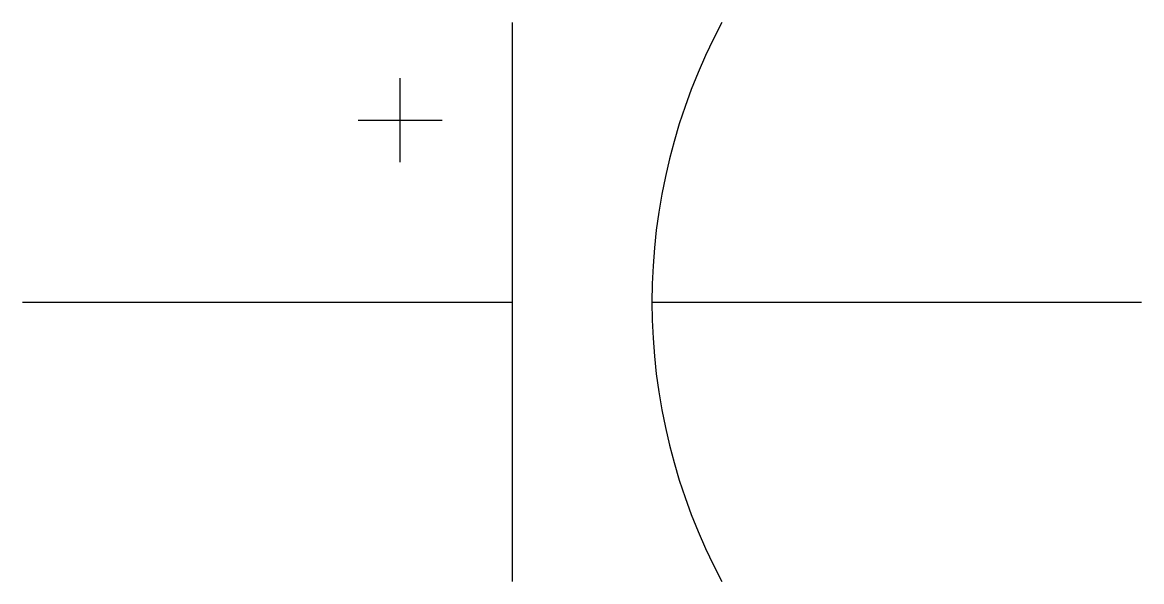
# Model space of a CAD drawing. Header units: millimetres. Extents: x 0 to 80, y -20 to 20.
import ezdxf

# ---------------------------------------------------------------- set-up
doc = ezdxf.new("R2010")
doc.units = ezdxf.units.MM
doc.layers.get('0').update_dxf_attribs({"lineweight": 25, "true_color": 0xffffff})

msp = doc.modelspace()

# ---------------------------------------------------------------- linework, layer by layer
for p, q in [((35, 20), (35, -20)), ((27, 10), (27, 16)), ((24, 13), (30, 13)), ((0, 0), (35, 0)), ((45, 0), (80, 0))]:
    msp.add_line(p, q)
msp.add_arc((87.5, 0), 42.5, 151.92751, 208.07249)

doc.saveas('drawing.dxf')
